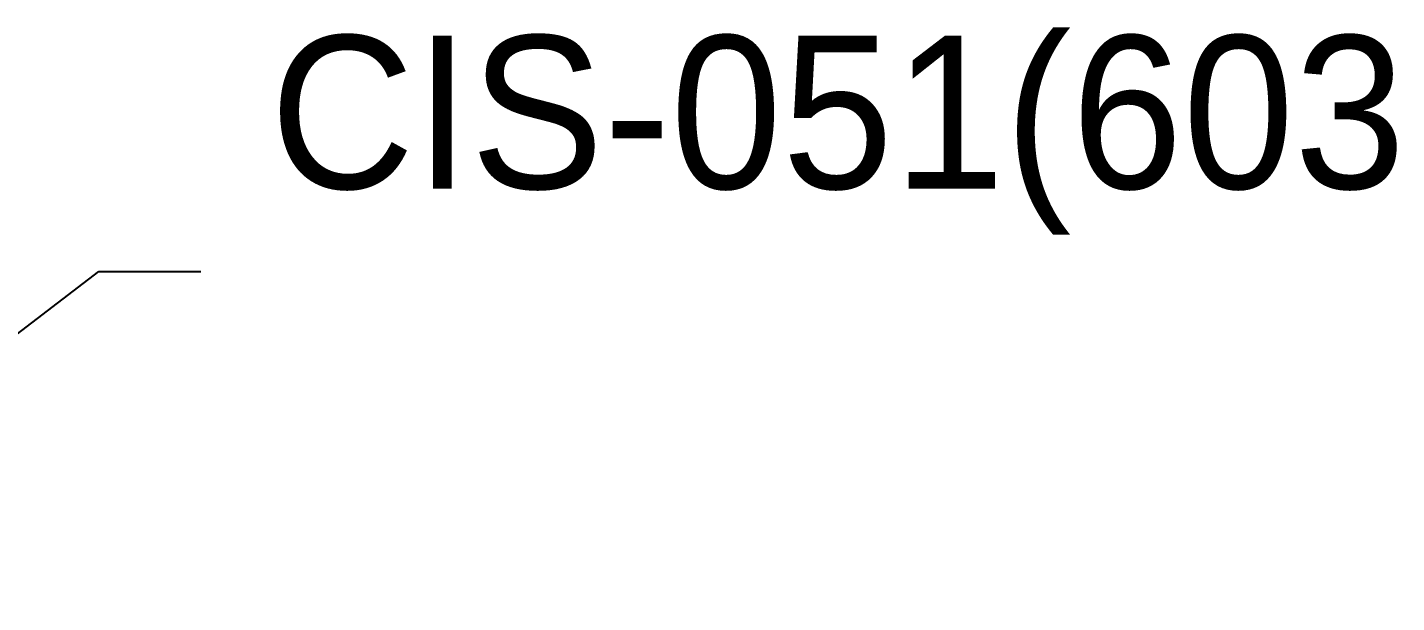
# Model space of a CAD drawing. Extents: x 60782 to 63207, y 58098 to 61529.
# Drawn here: x 61572.1 to 61840.4, y 59657.3 to 59770 of the extents above; entities that cross this region are included whole.
import ezdxf

# ---------------------------------------------------------------- set-up
doc = ezdxf.new("R2010")
doc.units = 0
doc.header["$MEASUREMENT"] = 0
doc.layers.add('AM_6', color=2, linetype='CONTINUOUS', lineweight=30)
doc.layers.add('Dim', color=4, linetype='CONTINUOUS')
doc.styles.add('h', font='', dxfattribs={"height": 30})
doc.styles.get("Standard").update_dxf_attribs({"font": 'txt.shx', "bigfont": 'ghs.shx'})
doc.styles.get('h').set_extended_font_data('Haansoft Batang')
doc.dimstyles.new('SERIM', dxfattribs={"dimscale": 10, "dimtxt": 3, "dimasz": 2, "dimexe": 1, "dimexo": 1.5, "dimgap": 1, "dimtad": 1, "dimtoh": 1, "dimdec": 0, "dimdsep": 46, "dimtxsty": 'h', "dimcen": -0.3, "dimclrt": 2, "dimadec": 0, "dimazin": 0, "dimtfac": 1, "dimtdec": 0, "dimtmove": 1, "dimatfit": 3, "dimfxl": 0, "dimtolj": 1, "dimtzin": 0, "dimarcsym": 0})

msp = doc.modelspace()

# ---------------------------------------------------------------- texts
at = {"layer": 'AM_6', "color": 0, "insert": (61619.67, 59748.86), "char_height": 30, "attachment_point": 4}
msp.add_mtext('{\\fGulim|b0|i0|c129|p50;CIS-051(603R)}', dxfattribs=at)

# ---------------------------------------------------------------- leaders
at = {"layer": 'Dim', "color": 0}
msp.add_leader([(61501.16, 59657.29), (61586.16, 59722.14), (61606.16, 59722.14)], dimstyle='SERIM', override={"dimse1": 1}, dxfattribs=at)

doc.saveas('drawing.dxf')
